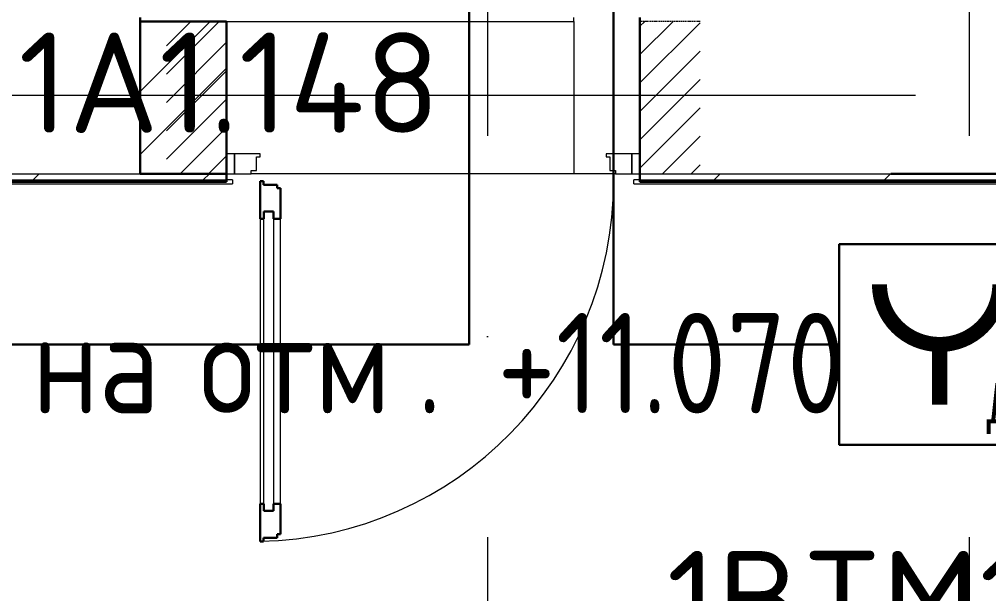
# Model space of a CAD drawing. Header units: millimetres. Extents: x -1073752 to 1436911, y -1379358 to 94781.
# Drawn here: x -1039870 to -1037455, y -1123629 to -1122198 of the extents above; entities that cross this region are included whole.
import ezdxf
from ezdxf.enums import TextEntityAlignment as Align

# ---------------------------------------------------------------- set-up
doc = ezdxf.new("R2010")
doc.units = ezdxf.units.MM
doc.set_wipeout_variables(frame=1)
doc.linetypes.add('ADSK_Линия сетки', pattern=[25, 20, -2.5, 0, -2.5])
doc.linetypes.add('ADSK_Штриховая_ш2 п1_5', pattern=[4.5, 3, -1.5])
for name, color, linetype, lineweight in [('RC-Дымоудаление', 1, 'Continuous', 30), ('Аннотация', 7, 'Continuous', 18), ('Двери', 252, 'Continuous', 9), ('лс', 5, 'Continuous', 30), ('Ограждение', 252, 'Continuous', 9), ('Оси', 252, 'Continuous', 9), ('Стены внутренние', 7, 'Continuous', 18), ('Стены наружные', 7, 'Continuous', 18), ('Стены штриховка', 7, 'Continuous', 9)]:
    doc.layers.add(name, color=color, linetype=linetype, lineweight=lineweight)
doc.layers.add('RC-Позиционные_обозначения', color=7, linetype='Continuous')
doc.layers.add('Двери открывание', color=7, linetype='Continuous', lineweight=9, true_color=0xc0c0c0)
doc.styles.add('GOST Common_2', font='', dxfattribs={"width": 0.9, "height": 250})
doc.styles.add('ISOCPEUR', font='isocpeur.ttf', dxfattribs={"height": 250})
doc.styles.add('RubezhCAD', font='isocpeur.ttf')
doc.styles.get("Standard").update_dxf_attribs({"font": 'arial.ttf'})
doc.styles.get('GOST Common_2').set_extended_font_data('GOST type B')

# ---------------------------------------------------------------- blocks, each defined once
blk = doc.blocks.new('3 этаж')
at = {"layer": 'Двери', "color": 251, "linetype": 'Continuous', "lineweight": 18, "true_color": 0x636466}
for p, q in [((262277.3, -8978.4), (262145.8, -9109.9)), ((262206.5, -8978.4), (262145.8, -9039.2)), ((263408.6, -8978.4), (263325.8, -9061.3)), ((263337.9, -8978.4), (263325.8, -8990.6)), ((263475.8, -8982), (263325.8, -9132)), ((262295.8, -9030.6), (262145.8, -9180.6)), ((263475.8, -9052.7), (263325.8, -9202.7)), ((262295.8, -9101.3), (262145.8, -9251.3)), ((263475.8, -9123.4), (263325.8, -9273.4)), ((262295.8, -9172), (262145.8, -9322)), ((263475.8, -9194.1), (263325.8, -9344.1)), ((262295.8, -9242.8), (262180.1, -9358.4)), ((263475.8, -9264.8), (263382.2, -9358.4)), ((262295.8, -9313.5), (262250.8, -9358.4)), ((263475.8, -9335.6), (263452.9, -9358.4))]:
    blk.add_line(p, q, dxfattribs=at)
at = {"layer": 'Двери', "color": 251, "linetype": 'ADSK_Штриховая_ш2 п1_5', "true_color": 0x636466}
for p, q in [((262295.8, -8978.4), (262145.8, -8978.4)), ((262295.8, -9358.4), (262295.8, -8978.4)), ((263475.8, -8978.4), (263325.8, -8978.4)), ((263325.8, -8978.4), (263325.8, -9358.4)), ((262145.8, -9358.4), (262295.8, -9358.4)), ((263325.8, -9358.4), (263475.8, -9358.4))]:
    blk.add_line(p, q, dxfattribs=at)
at = {"layer": 'Двери', "color": 251, "true_color": 0x636466}
for p, q in [((262295.8, -9308.4), (262295.8, -9358.4)), ((262315.8, -9308.4), (262295.8, -9308.4)), ((262315.8, -9358.4), (262315.8, -9308.4)), ((262379.8, -9308.4), (262315.8, -9308.4)), ((262315.8, -9308.4), (262315.8, -9358.4)), ((262370.8, -9350.4), (262370.8, -9316.4)), ((262370.8, -9316.4), (262379.8, -9316.4)), ((262379.8, -9316.4), (262379.8, -9308.4)), ((263305.8, -9308.4), (263241.8, -9308.4)), ((263241.8, -9308.4), (263241.8, -9316.4)), ((263241.8, -9316.4), (263250.8, -9316.4)), ((263250.8, -9316.4), (263250.8, -9350.4)), ((263325.8, -9308.4), (263305.8, -9308.4)), ((263305.8, -9308.4), (263305.8, -9358.4)), ((263305.8, -9358.4), (263305.8, -9308.4)), ((263325.8, -9358.4), (263325.8, -9308.4)), ((262295.8, -9358.4), (262315.8, -9358.4)), ((262315.8, -9358.4), (262356.8, -9358.4)), ((262356.8, -9358.4), (262356.8, -9350.4)), ((262356.8, -9350.4), (262370.8, -9350.4)), ((263250.8, -9350.4), (263264.8, -9350.4)), ((263264.8, -9350.4), (263264.8, -9358.4)), ((263264.8, -9358.4), (263305.8, -9358.4)), ((263305.8, -9358.4), (263325.8, -9358.4)), ((262388.8, -9452.4), (262412.8, -9452.4)), ((262388.8, -10198.4), (262388.8, -9452.4)), ((262412.8, -9452.4), (262412.8, -10198.4)), ((262379.8, -9470.4), (262379.8, -10180.4)), ((262429.8, -10180.4), (262429.8, -9470.4)), ((262412.8, -10198.4), (262388.8, -10198.4))]:
    blk.add_line(p, q, dxfattribs=at)
at = {"layer": 'Двери', "color": 251, "lineweight": 30, "true_color": 0x636466}
for p, q in [((262387.8, -9376.4), (262379.8, -9376.4)), ((262379.8, -9376.4), (262379.8, -9470.4)), ((262387.8, -9385.4), (262387.8, -9376.4)), ((262421.8, -9385.4), (262387.8, -9385.4)), ((262421.8, -9394.4), (262421.8, -9385.4)), ((262429.8, -9394.4), (262421.8, -9394.4)), ((262429.8, -9470.4), (262429.8, -9394.4)), ((262388.8, -9452.4), (262388.8, -9470.4)), ((262412.8, -9452.4), (262388.8, -9452.4)), ((262412.8, -9470.4), (262412.8, -9452.4)), ((262388.8, -9470.4), (262379.8, -9470.4)), ((262429.8, -9470.4), (262412.8, -9470.4)), ((262379.8, -10180.4), (262379.8, -10274.4)), ((262388.8, -10180.4), (262379.8, -10180.4)), ((262388.8, -10198.4), (262388.8, -10180.4)), ((262412.8, -10180.4), (262412.8, -10198.4)), ((262429.8, -10180.4), (262412.8, -10180.4)), ((262429.8, -10256.4), (262429.8, -10180.4)), ((262412.8, -10198.4), (262388.8, -10198.4)), ((262421.8, -10265.4), (262421.8, -10256.4)), ((262421.8, -10256.4), (262429.8, -10256.4)), ((262379.8, -10274.4), (262387.8, -10274.4)), ((262387.8, -10274.4), (262387.8, -10265.4)), ((262387.8, -10265.4), (262421.8, -10265.4))]:
    blk.add_line(p, q, dxfattribs=at)
at = {"layer": 'Двери открывание', "color": 251, "true_color": 0x636466}
blk.add_arc((262361.8, -9376.4), 898, 271.1485, 0, dxfattribs=at)
at = {"layer": 'Ограждение', "color": 251, "true_color": 0x636466}
for p, q in [((261225.8, -9383.2), (262310.8, -9383.2)), ((262310.8, -9373.2), (262295.8, -9373.2)), ((262310.8, -9373.2), (262310.8, -9383.2)), ((263310.8, -9383.4), (263310.8, -9373.4)), ((263325.8, -9373.4), (263310.8, -9373.4)), ((263310.8, -9383.4), (265255.8, -9383.4))]:
    blk.add_line(p, q, dxfattribs=at)
at = {"layer": 'Оси', "color": 251, "linetype": 'ADSK_Линия сетки', "ltscale": 200, "true_color": 0x636466}
for p, q in [((262945.8, -263.4), (262945.8, -31389.6)), ((264145.8, -263.4), (264145.8, -31389.6)), ((314013.1, -9163.4), (237073.5, -9163.4))]:
    blk.add_line(p, q, dxfattribs=at)
at = {"layer": 'Стены внутренние', "color": 251, "lineweight": 30, "true_color": 0x636466}
for p, q in [((262080.8, -9358.4), (262080.8, -8968.4)), ((263325.8, -8968.4), (263325.8, -9358.4)), ((263950.8, -9358.4), (264340.8, -9358.4))]:
    blk.add_line(p, q, dxfattribs=at)
at = {"layer": 'Стены внутренние', "color": 251, "true_color": 0x636466}
for p, q in [((263160.8, -8978.4), (263160.8, -8968.4)), ((261350.8, -9358.4), (262080.8, -9358.4)), ((263264.8, -9358.4), (263160.8, -9358.4)), ((263325.8, -9358.4), (263950.8, -9358.4))]:
    blk.add_line(p, q, dxfattribs=at)
at = {"layer": 'Стены наружные', "color": 251, "linetype": 'Continuous', "lineweight": 9, "true_color": 0x636466}
for p, q in [((262080.8, -9153), (262255.3, -8978.4)), ((262080.8, -9310.1), (262295.8, -9095.1)), ((261813.6, -9373.4), (261828.6, -9358.4)), ((262237.9, -9373.4), (262252.9, -9358.4)), ((263510.7, -9373.4), (263525.7, -9358.4)), ((263935, -9373.4), (263950, -9358.4)), ((261808.6, -9378.4), (261813.6, -9373.4)), ((261879.4, -9378.4), (261884.4, -9373.4)), ((261950.1, -9378.4), (261955.1, -9373.4)), ((262020.8, -9378.4), (262025.8, -9373.4)), ((262091.5, -9378.4), (262096.5, -9373.4)), ((262162.2, -9378.4), (262167.2, -9373.4)), ((262232.9, -9378.4), (262237.9, -9373.4)), ((263364.3, -9378.4), (263369.3, -9373.4)), ((263435, -9378.4), (263440, -9373.4)), ((263505.7, -9378.4), (263510.7, -9373.4)), ((263576.4, -9378.4), (263581.4, -9373.4)), ((263647.1, -9378.4), (263652.1, -9373.4)), ((263717.8, -9378.4), (263722.8, -9373.4)), ((263788.5, -9378.4), (263793.5, -9373.4)), ((263859.3, -9378.4), (263864.3, -9373.4)), ((263930, -9378.4), (263935, -9373.4)), ((264000.7, -9378.4), (264005.7, -9373.4)), ((264071.4, -9378.4), (264076.4, -9373.4)), ((264142.1, -9378.4), (264147.1, -9373.4))]:
    blk.add_line(p, q, dxfattribs=at)
at = {"layer": 'Стены наружные', "color": 251, "lineweight": 30, "true_color": 0x636466}
for p, q in [((262295.8, -8978.4), (262080.8, -8978.4)), ((262295.8, -9378.4), (262295.8, -8978.4)), ((262080.8, -9358.4), (262295.8, -9358.4)), ((263325.8, -9358.4), (263325.8, -9378.4)), ((261230.8, -9378.4), (262295.8, -9378.4)), ((263325.8, -9378.4), (265250.8, -9378.4))]:
    blk.add_line(p, q, dxfattribs=at)
at = {"layer": 'Стены наружные', "color": 251, "true_color": 0x636466}
for p, q in [((262295.8, -8978.4), (263160.8, -8978.4)), ((263160.8, -8978.4), (263160.8, -9358.4)), ((263160.8, -9358.4), (262356.8, -9358.4))]:
    blk.add_line(p, q, dxfattribs=at)
at = {"layer": 'Стены штриховка', "color": 251, "true_color": 0x636466}
for p, q in [((261230.8, -9373.4), (262295.8, -9373.4)), ((263325.8, -9373.4), (265230.8, -9373.4))]:
    blk.add_line(p, q, dxfattribs=at)
at = {"layer": 'Аннотация', "color": 251, "true_color": 0x636466, "style": 'GOST Common_2', "width": 0.9}
for s, p in [('. +11.070 (h', (262770.1, -9955.1)), ('на', (261811.7, -9955.1)), ('отм', (262228.4, -9955.1))]:
    blk.add_text(s, height=250, dxfattribs=at).set_placement(p)
blk = doc.blocks.new('RC-UGO-UDPD-01')
at = {"layer": 'RC-Дымоудаление', "ltscale": 30}
blk.add_lwpolyline([(2.5, 2.5), (2.5, -2.5), (-2.5, -2.5), (-2.5, 2.5)], close=True, dxfattribs=at)
at = {"layer": 'RC-Дымоудаление'}
blk.add_attdef('PSTN', text='', height=2.5, dxfattribs=at).set_placement((1.287, 2.233), align=Align.BOTTOM_LEFT)
blk.add_wipeout([(2.5, 2.5), (2.5, -2.5), (-2.5, -2.5), (-2.5, 2.5)]).dxf.layer = 'RC-Дымоудаление'
for p, q in [((-2.5, 2.5), (-2.5, -2.5)), ((2.5, 2.5), (-2.5, 2.5)), ((2.5, -2.5), (2.5, 2.5)), ((-2.5, -2.5), (2.5, -2.5))]:
    blk.add_line(p, q, dxfattribs=at)
at = {"layer": 'RC-Дымоудаление', "ltscale": 30, "const_width": 0.375}
blk.add_lwpolyline([(-1.5, 1.5, 1), (1.5, 1.5, 1)], format="xyb", dxfattribs=at)
blk.add_lwpolyline([(0, 0), (0, -1.5)], dxfattribs=at)
at = {"layer": 'RC-Дымоудаление', "const_width": 0.1}
for points in [[(1.92, -1.912), (1.92, -1.006), (1.434, -1.006), (1.332, -1.912)], [(1.22, -2.229), (1.22, -1.912), (2.096, -1.912), (2.096, -2.229)]]:
    blk.add_lwpolyline(points, dxfattribs=at)
blk = doc.blocks.new('RC-UGO-MDU-01')
at = {"layer": 'RC-Дымоудаление'}
blk.add_point((0, 0), dxfattribs=at)
blk.add_attdef('PSTN', text='', height=2.5, dxfattribs=at).set_placement((5.821, 2.37), align=Align.BOTTOM_CENTER)
blk.add_wipeout([(4.998, 2.498), (4.998, -2.498), (-4.998, -2.498), (-4.998, 2.498)]).dxf.layer = 'RC-Дымоудаление'
blk.add_wipeout([(-4.998, -2.498), (-4.998, 2.498), (4.998, 2.498), (4.998, -2.498)]).dxf.layer = 'RC-Дымоудаление'
blk.add_lwpolyline([(-4.998, 2.498), (4.998, 2.498), (4.998, -2.498), (-4.998, -2.498), (-4.998, 2.498)], close=True, dxfattribs=at)
at = {"layer": 'RC-Дымоудаление', "ltscale": 100, "style": 'ISOCPEUR', "width": 0.7}
blk.add_text('МДУ-1', height=2.5, dxfattribs=at).set_placement((0, 0), align=Align.MIDDLE)

msp = doc.modelspace()

# ---------------------------------------------------------------- linework, layer by layer
at = {"layer": 'лс', "color": 5}
for p, q in [((-1038390.1, -1119806.1), (-1038390.1, -1123008)), ((-1038749.2, -1122011.4), (-1038749.2, -1123008))]:
    msp.add_line(p, q, dxfattribs=at)
at = {"layer": 'лс'}
for p, q in [((-1038749.2, -1123008), (-1050622.7, -1123008)), ((-1037827.1, -1123008), (-1038390.1, -1123008))]:
    msp.add_line(p, q, dxfattribs=at)

# ---------------------------------------------------------------- block references
msp.add_blockref('3 этаж', (-1301649.5, -1113224.3))

# ---------------------------------------------------------------- next in the draw order: block references
at = {"layer": 'RC-Дымоудаление', "color": 4, "linetype": 'Continuous', "lineweight": 40, "ltscale": 15}
ref = msp.add_blockref('RC-UGO-MDU-01', (-1039062.4, -1121761.6), dxfattribs=dict(at, xscale=100, yscale=100, zscale=100))
ref.add_attrib('PSTN', '1А1.148', dxfattribs={"layer": 'RC-Позиционные_обозначения', "height": 250, "style": 'RubezhCAD'}).set_placement((-1039346.7, -1122555.5), align=Align.BOTTOM_CENTER)
ref = msp.add_blockref('RC-UGO-UDPD-01', (-1037577.1, -1123008), dxfattribs=dict(at, xscale=100, yscale=100, zscale=100))
ref.add_attrib('PSTN', '1BTM1.145', dxfattribs={"layer": 'RC-Позиционные_обозначения', "height": 250, "style": 'RubezhCAD'}).set_placement((-1037520.7, -1123847.4), align=Align.BOTTOM_CENTER)

doc.saveas('drawing.dxf')
